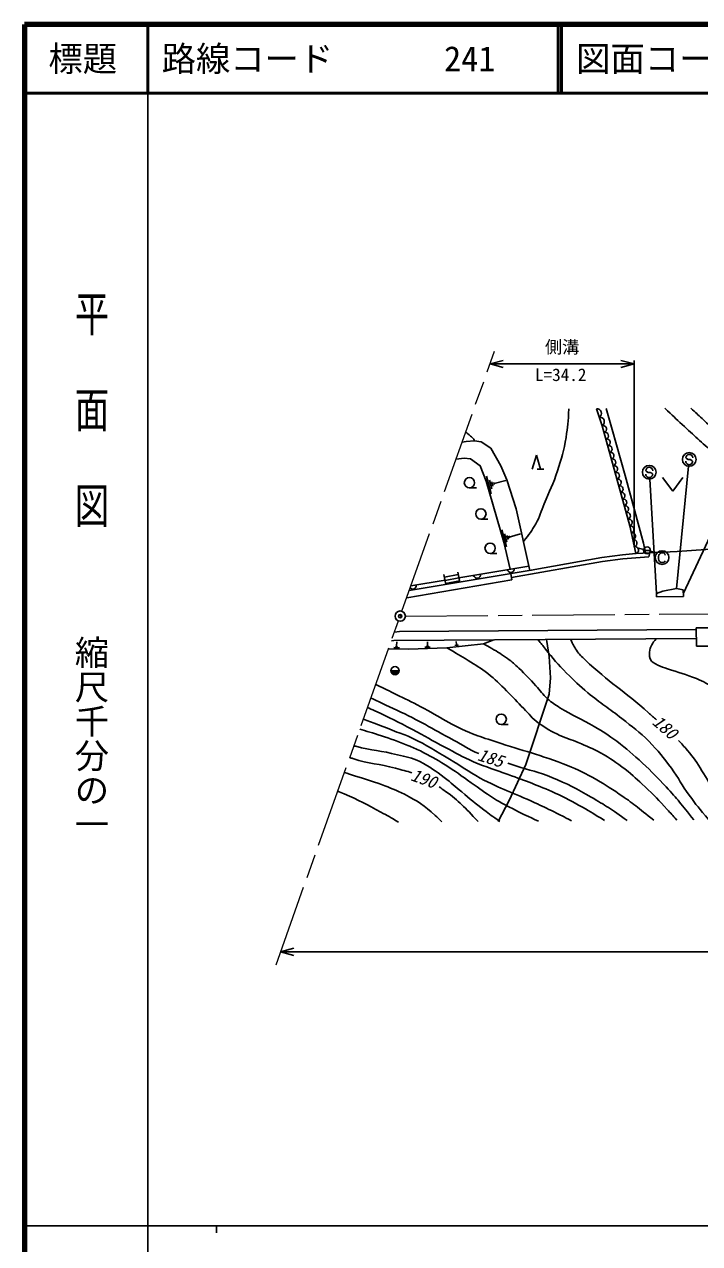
# Model space of a CAD drawing. Units: millimetres, scale not verified. Extents: x 40000 to 680000, y 20000 to 380000.
# Drawn here: x 40000 to 138368, y 202409 to 380000 of the extents above; entities that cross this region are included whole.
import ezdxf
from ezdxf.enums import TextEntityAlignment as Align

# ---------------------------------------------------------------- set-up
doc = ezdxf.new("R2010")
doc.units = ezdxf.units.MM
doc.header["$LTSCALE"] = 1000
doc.header["$PDMODE"] = 32
doc.header["$PDSIZE"] = 500
doc.linetypes.add('CHAIN', pattern=[18.5, 12, -1.5, 3.5, -1.5])
for name, color, linetype, lineweight in [('M-BGD', 7, 'Continuous', 25), ('M-BMK', 2, 'CHAIN', 13), ('M-BMK-SRVR', 3, 'Continuous', 25), ('M-STR-STRC', 7, 'Continuous', 25), ('M-TTL', 2, 'Continuous', 140), ('M-TTL-BAND', 7, 'Continuous', 25), ('M-TTL-LINE', 7, 'Continuous', 50)]:
    doc.layers.add(name, color=color, linetype=linetype, lineweight=lineweight)
doc.layers.add('M-TTL-TXT', color=7, linetype='Continuous')
doc.styles.add('@ＭＳ ゴシック', font='')
doc.styles.add('ＭＳ ゴシック', font='')
doc.styles.get('@ＭＳ ゴシック').set_extended_font_data('@MS Gothic')
doc.styles.get('ＭＳ ゴシック').set_extended_font_data('MS Gothic')

msp = doc.modelspace()

# ---------------------------------------------------------------- linework, layer by layer
at = {"layer": 'M-BGD'}
for p, q in [((109763, 331059), (107831, 330540)), ((107831, 330540), (128844, 330547)), ((107831, 330540), (109763, 330023)), ((128844, 330547), (126912, 331064)), ((126913, 330029), (128844, 330547)), ((128853, 303907), (128844, 331065)), ((113983, 315237), (114583, 317237)), ((114583, 317237), (115183, 315237)), ((115683, 315237), (114683, 315237)), ((108004, 311640), (107306, 314176)), ((108083, 312344), (107734, 313612)), ((108249, 312730), (108075, 313364)), ((108459, 312958), (108372, 313275)), ((108416, 313117), (110125, 313587)), ((132943, 314002), (134443, 312002)), ((134443, 312002), (135943, 314002)), ((104840, 312494), (105840, 312494)), ((106502, 307938), (107502, 307938)), ((110216, 303885), (109534, 306364)), ((110293, 304573), (109953, 305813)), ((110456, 304951), (110286, 305571)), ((110661, 305174), (110576, 305484)), ((110619, 305329), (112292, 305789)), ((128846, 303907), (128846, 303936)), ((130238, 303536), (129262, 303755)), ((107841, 302941), (108841, 302933)), ((130214, 303384), (131214, 303384)), ((130981, 302446), (131124, 303028)), ((131190, 303231), (132174, 303055)), ((103137, 300213), (103420, 298766)), ((103299, 299383), (113503, 301103)), ((95695, 296469), (111002, 299088)), ((96314, 298205), (101292, 299045)), ((101126, 299893), (101412, 298433)), ((101209, 299469), (103206, 299860)), ((101301, 298998), (103298, 299389)), ((101387, 298559), (103384, 298950)), ((111002, 299088), (110845, 300001)), ((132096, 297083), (132994, 297440)), ((132099, 296633), (132096, 297083)), ((132099, 296633), (135999, 296662)), ((132994, 297440), (134991, 297855)), ((134991, 297855), (135992, 297662)), ((135999, 296662), (135992, 297662)), ((137872, 292092), (140395, 292117)), ((137899, 289418), (137872, 292092)), ((93463, 290203), (93834, 290248)), ((93834, 290248), (137888, 290549)), ((94221, 289466), (94235, 290051)), ((98780, 289529), (98681, 289525)), ((98731, 289527), (98708, 290081)), ((103256, 289592), (102707, 289532)), ((103113, 289632), (102838, 289602)), ((103038, 289679), (102901, 289664)), ((102963, 289726), (102921, 290111)), ((102998, 289730), (102929, 289723)), ((94633, 289206), (93798, 289226)), ((94426, 289295), (94009, 289304)), ((94324, 289380), (94115, 289385)), ((94273, 289465), (94169, 289468)), ((99137, 289305), (98345, 289273)), ((98935, 289376), (98539, 289360)), ((98833, 289452), (98635, 289443)), ((137899, 289418), (140422, 289444)), ((93397, 285860), (94597, 285860)), ((93432, 285660), (94563, 285660)), ((93550, 285460), (94444, 285460)), ((93937, 285860), (94597, 285860)), ((109461, 278032), (110461, 278032)), ((79260, 245421), (77328, 244903)), ((77328, 244903), (256366, 244963)), ((77328, 244903), (79260, 244386))]:
    msp.add_line(p, q, dxfattribs=at)
for points in [[(129091, 302930), (128185, 306953), (124186, 321549), (123340, 324020)], [(124737, 324030), (125617, 321007), (127516, 314278), (130185, 304454), (130486, 303008)], [(103767, 319132), (104371, 319258), (105575, 319327), (106549, 319175), (107964, 318268), (109399, 315718), (110289, 313642), (111628, 309424), (113647, 300466)], [(102883, 316649), (104050, 316813), (104979, 316711), (106385, 315706), (107259, 313458), (109844, 304592), (110773, 300643)], [(129091, 302930), (135092, 303218), (152528, 304434)], [(96079, 297546), (113840, 300499), (124129, 302349), (127140, 302738), (129091, 302930)], [(110950, 299410), (124220, 301756), (127202, 302141), (130981, 302446)], [(93913, 291466), (94647, 291555), (137874, 291850)], [(93050, 289044), (95945, 288975), (101552, 289204), (106860, 289787), (108407, 290347)], [(116045, 290400), (116447, 287932), (116651, 284820), (116434, 282425), (113051, 272176), (110642, 266933), (109036, 263913)]]:
    msp.add_lwpolyline(points, dxfattribs=at)
for centre, radius in [((104840, 313244), 750), ((106502, 308688), 750), ((107847, 303691), 750), ((130714, 303384), 500), ((93997, 285860), 600), ((109461, 278782), 750)]:
    msp.add_circle(centre, radius, dxfattribs=at)
for centre, radius, start, end in [((123385, 323345), 676, 304.02165, 93.78235), ((123808, 322109), 676, 304.02165, 93.78235), ((124315, 321061), 504, 285.82671, 104.81107), ((124582, 320088), 504, 285.82671, 104.81107), ((124849, 319115), 504, 285.82671, 104.81107), ((125115, 318142), 504, 285.82671, 104.81107), ((125382, 317169), 504, 285.82671, 104.81107), ((125648, 316196), 504, 285.82671, 104.81107), ((125915, 315223), 504, 285.82671, 104.81107), ((126181, 314250), 504, 285.82671, 104.81107), ((126448, 313276), 504, 285.82671, 104.81107), ((126714, 312303), 504, 285.82671, 104.81107), ((126981, 311330), 504, 285.82671, 104.81107), ((127247, 310357), 504, 285.82671, 104.81107), ((127514, 309384), 504, 285.82671, 104.81107), ((127781, 308411), 504, 285.82671, 104.81107), ((128047, 307438), 504, 285.82671, 104.81107), ((128283, 306447), 516, 284.43537, 100.95819), ((128509, 305441), 516, 284.43537, 100.95819), ((128736, 304435), 516, 284.43537, 100.95819), ((128962, 303430), 516, 284.43537, 100.95819), ((110866, 300659), 500, 189.57105, 9.57105), ((105936, 299828), 500, 189.57105, 9.57105), ((96577, 298249), 500, 222.63264, 9.57105)]:
    msp.add_arc(centre, radius, start, end, dxfattribs=at)
for points, knots in [([(119306, 323990), (119217, 322054), (119169, 321447), (118909, 319840), (118594, 317896), (118267, 316829), (117662, 314956), (117041, 313034), (116491, 312031), (115721, 310165), (115250, 309022), (115094, 308329), (114497, 307247), (113904, 306175), (113598, 305793), (112698, 304677)], [0, 0, 0, 0, 1, 1, 1, 2, 2, 2, 3, 3, 3, 4, 4, 4, 5, 5, 5, 5]), ([(133291, 324093), (134521, 322932), (134841, 322636), (135844, 321712), (137610, 320083), (138557, 319118), (140419, 317600), (142085, 316242), (143105, 315592), (144849, 314334), (145804, 313646), (146321, 313234), (147309, 312594), (148781, 311641), (149633, 311151), (151121, 310221), (151582, 309933), (151840, 309769), (152301, 309479), (153215, 308903), (153738, 308598), (154639, 308003), (155009, 307759), (155223, 307629), (155563, 307344), (156063, 306924), (156305, 306635), (156685, 306104), (156994, 305673), (157160, 305416), (157350, 304921), (157467, 304615), (157544, 304439), (157574, 304112), (157592, 303916), (157595, 303834), (157577, 303607)], [0, 0, 0, 0, 1, 1, 1, 2, 2, 2, 3, 3, 3, 4, 4, 4, 5, 5, 5, 6, 6, 6, 7, 7, 7, 8, 8, 8, 9, 9, 9, 10, 10, 10, 11, 11, 11, 12, 12, 12, 12]), ([(137066, 324121), (137867, 323376), (138074, 323186), (138724, 322593), (139698, 321704), (140229, 321190), (141236, 320342), (142497, 319280), (143253, 318745), (144567, 317748), (145857, 316769), (146565, 316198), (147900, 315281), (149158, 314417), (149916, 314016), (151225, 313231), (151950, 312797), (152374, 312582), (153093, 312138), (154256, 311418), (154828, 310894), (155982, 310160), (156599, 309767), (157013, 309650), (157592, 309202), (158065, 308836), (158268, 308559), (158683, 308129), (159413, 307372), (159859, 306975), (160488, 306132), (161030, 305406), (161310, 304975), (161725, 304169), (161864, 303900), (161916, 303806), (162065, 303473)], [0, 0, 0, 0, 1, 1, 1, 2, 2, 2, 3, 3, 3, 4, 4, 4, 5, 5, 5, 6, 6, 6, 7, 7, 7, 8, 8, 8, 9, 9, 9, 10, 10, 10, 11, 11, 11, 12, 12, 12, 12]), ([(104292, 320604), (104462, 320486), (104752, 320286), (105008, 320038), (105191, 319860), (105323, 319781), (105454, 319562), (105507, 319474), (105530, 319437), (105575, 319327)], [0, 0, 0, 0, 1, 1, 1, 2, 2, 2, 3, 3, 3, 3]), ([(106860, 289787), (107451, 289473), (107610, 289380), (108082, 289106), (109005, 288570), (109510, 288246), (110380, 287628), (111072, 287136), (111411, 286795), (112036, 286220), (113059, 285279), (113569, 284684), (114519, 283669), (115200, 282943), (115472, 282429), (116218, 281770), (116863, 281201), (117268, 280928), (117999, 280474), (119900, 279294), (121090, 278850), (123021, 277719), (124338, 276948), (125060, 276480), (126290, 275576), (127842, 274434), (128633, 273689), (130056, 272391), (131465, 271106), (132196, 270322), (133493, 268923), (135157, 267129), (135668, 266453), (137521, 264123)], [0, 0, 0, 0, 1, 1, 1, 2, 2, 2, 3, 3, 3, 4, 4, 4, 5, 5, 5, 6, 6, 6, 7, 7, 7, 8, 8, 8, 9, 9, 9, 10, 10, 10, 11, 11, 11, 11]), ([(114820, 290391), (115339, 289724), (115484, 289551), (115918, 289019), (117067, 287609), (117685, 286788), (118977, 285509), (120154, 284344), (120824, 283698), (122099, 282641), (123967, 281091), (125146, 280390), (127046, 278879), (128617, 277630), (129573, 277005), (130979, 275572), (132377, 274146), (133063, 273249), (134253, 271646), (135349, 270172), (135764, 269207), (136844, 267722), (137897, 266275), (138296, 265799), (139697, 264139)], [0, 0, 0, 0, 1, 1, 1, 2, 2, 2, 3, 3, 3, 4, 4, 4, 5, 5, 5, 6, 6, 6, 7, 7, 7, 8, 8, 8, 8]), ([(119599, 290424), (119910, 289677), (120028, 289409), (120424, 288831), (120849, 288212), (121175, 287927), (121721, 287412), (125122, 284200), (127418, 282844), (130911, 279732), (131326, 279363), (131711, 279025), (132076, 278706)], [0, 0, 0, 0, 1, 1, 1, 2, 2, 2, 3, 3, 3, 4, 4, 4, 4]), ([(132058, 290509), (131726, 290149), (131581, 290017), (131394, 289628), (131259, 289347), (131182, 289182), (131137, 288874), (131065, 288374), (130970, 288048), (131162, 287580), (131374, 287064), (131802, 286981), (132274, 286683), (132770, 286371), (133126, 286350), (133678, 286153), (135329, 285565), (136301, 285364), (137927, 284710), (139004, 284277), (139551, 283898), (140520, 283260), (142352, 282055), (143381, 281335), (144915, 279768), (146502, 278147), (147321, 277158), (148629, 275305), (150150, 273149), (151067, 271922), (152016, 269460), (152776, 267492), (152977, 266635), (153400, 264240)], [0, 0, 0, 0, 1, 1, 1, 2, 2, 2, 3, 3, 3, 4, 4, 4, 5, 5, 5, 6, 6, 6, 7, 7, 7, 8, 8, 8, 9, 9, 9, 10, 10, 10, 11, 11, 11, 11]), ([(101552, 289204), (103047, 288337), (103450, 288106), (104637, 287355), (105774, 286637), (106446, 286280), (107505, 285451), (108650, 284556), (109200, 283944), (110239, 282928), (111242, 281946), (111746, 281340), (112737, 280346), (113558, 279521), (113928, 278949), (114868, 278262), (116016, 277422), (116735, 277048), (118022, 276443), (119033, 275968), (119655, 275833), (120682, 275394), (121973, 274843), (122723, 274578), (123945, 273888), (125408, 273062), (126178, 272508), (127519, 271496), (128716, 270592), (129313, 269989), (130411, 268966), (131738, 267730), (132411, 266963), (133645, 265634), (134196, 265041), (134376, 264850), (135044, 264105)], [0, 0, 0, 0, 1, 1, 1, 2, 2, 2, 3, 3, 3, 4, 4, 4, 5, 5, 5, 6, 6, 6, 7, 7, 7, 8, 8, 8, 9, 9, 9, 10, 10, 10, 11, 11, 11, 12, 12, 12, 12]), ([(91203, 283858), (92681, 283144), (94872, 282085), (97198, 280897), (100208, 279360), (101723, 278144), (104843, 276844), (106048, 276342), (106754, 276141), (107991, 275726), (112087, 274353), (114463, 273817), (118504, 272288), (120244, 271629), (121194, 271178), (122826, 270283), (124374, 269433), (125198, 268878), (126664, 267894), (128707, 266521), (129359, 265956), (131679, 264080)], [0, 0, 0, 0, 1, 1, 1, 2, 2, 2, 3, 3, 3, 4, 4, 4, 5, 5, 5, 6, 6, 6, 7, 7, 7, 7]), ([(90497, 281876), (91409, 281447), (92789, 280798), (94260, 280112), (97560, 278574), (99286, 277466), (102503, 275760), (103952, 274992), (104699, 274397), (106192, 273781)], [0, 0, 0, 0, 1, 1, 1, 2, 2, 2, 3, 3, 3, 3]), ([(90002, 280484), (90257, 280366), (90636, 280190), (91045, 280008), (93224, 279034), (94401, 278395), (96522, 277300), (98387, 276337), (99382, 275704), (101240, 274725), (102867, 273868), (103753, 273333), (105436, 272593), (107352, 271750), (108508, 271485), (110464, 270742), (113157, 269719), (114702, 269229), (117325, 268038), (118915, 267316), (119767, 266827), (121287, 265968), (122573, 265241), (122996, 264985), (124532, 264027)], [0, 0, 0, 0, 1, 1, 1, 2, 2, 2, 3, 3, 3, 4, 4, 4, 5, 5, 5, 6, 6, 6, 7, 7, 7, 8, 8, 8, 8]), ([(88876, 277324), (90554, 276840), (93215, 276074), (95878, 274960), (96594, 274660), (97008, 274517), (97699, 274163), (99138, 273427), (99931, 272984), (101309, 272139), (102838, 271201), (103617, 270558), (105094, 269541), (106369, 268662), (107037, 268098), (108355, 267286), (109564, 266542), (110275, 266180), (111539, 265535), (112826, 264877), (113270, 264679), (114885, 263956)], [0, 0, 0, 0, 1, 1, 1, 2, 2, 2, 3, 3, 3, 4, 4, 4, 5, 5, 5, 6, 6, 6, 7, 7, 7, 7]), ([(89399, 278791), (90613, 278334), (92379, 277669), (94281, 276927), (95153, 276587), (95674, 276469), (96511, 276049), (98691, 274956), (99843, 274211), (101936, 272960), (103692, 271910), (104613, 271216), (106404, 270227), (109389, 268579), (111265, 268064), (114356, 266626), (115454, 266116), (116072, 265835), (117156, 265297), (118155, 264802), (118476, 264634), (119694, 263991)], [0, 0, 0, 0, 1, 1, 1, 2, 2, 2, 3, 3, 3, 4, 4, 4, 5, 5, 5, 6, 6, 6, 7, 7, 7, 7]), ([(135292, 275713), (135707, 275277), (136136, 274800), (136597, 274254), (137515, 273167), (137937, 272480), (138710, 271286), (139506, 270056), (139791, 269270), (140569, 268030), (141557, 266457), (141972, 265947), (143339, 264166)], [0, 0, 0, 0, 1, 1, 1, 2, 2, 2, 3, 3, 3, 4, 4, 4, 4]), ([(88019, 274917), (88086, 274903), (88185, 274882), (88290, 274853), (90616, 274219), (92008, 274236), (94337, 273610), (95631, 273262), (96425, 273221), (97620, 272613), (99100, 271859), (99846, 271275), (101177, 270281), (102204, 269514), (102721, 269009), (103714, 268197), (104975, 267166), (105651, 266549), (106953, 265570), (107836, 264905), (108135, 264687), (109249, 263914)], [0, 0, 0, 0, 1, 1, 1, 2, 2, 2, 3, 3, 3, 4, 4, 4, 5, 5, 5, 6, 6, 6, 7, 7, 7, 7]), ([(87413, 273216), (87517, 273176), (87687, 273110), (87867, 273053), (90233, 272300), (91670, 272294), (94068, 271647), (95001, 271396), (95704, 271228), (96428, 270992)], [0, 0, 0, 0, 1, 1, 1, 2, 2, 2, 3, 3, 3, 3]), ([(110448, 272368), (110808, 272259), (111190, 272142), (111605, 272007), (113653, 271342), (114856, 271124), (116849, 270310), (119165, 269365), (120404, 268684), (122576, 267440), (124694, 266227), (125408, 265734), (127827, 264051)], [0, 0, 0, 0, 1, 1, 1, 2, 2, 2, 3, 3, 3, 4, 4, 4, 4]), ([(86640, 271046), (87038, 270911), (87611, 270716), (88237, 270515), (89718, 270041), (90559, 269806), (92015, 269263), (93353, 268764), (94113, 268498), (95386, 267851), (97263, 266897), (98265, 266206), (99823, 264790), (100215, 264434), (100370, 264310), (100802, 263852)], [0, 0, 0, 0, 1, 1, 1, 2, 2, 2, 3, 3, 3, 4, 4, 4, 5, 5, 5, 5]), ([(85666, 268312), (85889, 268214), (86229, 268065), (86591, 267911), (88732, 266997), (89892, 266389), (91931, 265267), (92939, 264712), (93278, 264528), (94487, 263805)], [0, 0, 0, 0, 1, 1, 1, 2, 2, 2, 3, 3, 3, 3]), ([(100446, 268933), (100722, 268736), (101015, 268524), (101347, 268287), (103410, 266818), (104040, 266043), (106112, 263891)], [0, 0, 0, 0, 1, 1, 1, 2, 2, 2, 2])]:
    msp.add_open_spline(points, degree=3, knots=knots, dxfattribs=at)
at = {"layer": 'M-BMK'}
for p, q in [((94999, 294515), (108502, 332424)), ((76657, 243019), (94496, 293102)), ((95498, 293814), (193995, 294538))]:
    msp.add_line(p, q, dxfattribs=at)
at = {"layer": 'M-BMK-SRVR'}
msp.add_circle((94748, 293808), 750, dxfattribs=at)
msp.add_point((94748, 293808), dxfattribs=at)
at = {"layer": 'M-STR-STRC'}
for p, q in [((135996, 297162), (146418, 319388)), ((136457, 316753), (136358, 316871)), ((136702, 316614), (136457, 316753)), ((137003, 316612), (136702, 316614)), ((137248, 316500), (137003, 316612)), ((137354, 316364), (137248, 316500)), ((130632, 314868), (130533, 314986)), ((130877, 314728), (130632, 314868)), ((131178, 314726), (130877, 314728)), ((131423, 314614), (131178, 314726)), ((131529, 314478), (131423, 314614)), ((134991, 297855), (136758, 315633)), ((132096, 297083), (131092, 313762)), ((132380, 302483), (132430, 302701)), ((132383, 302152), (132380, 302483)), ((132432, 301941), (132383, 302152)), ((132430, 302701), (132484, 302769)), ((132546, 301773), (132432, 301941)), ((132484, 302769), (132597, 302925)), ((132597, 302925), (132751, 303032)), ((132751, 303032), (133030, 303037)), ((133030, 303037), (133193, 302986)), ((133193, 302986), (133304, 302877)), ((133304, 302877), (133364, 302709)), ((132652, 301666), (132546, 301773)), ((132770, 301611), (132652, 301666)), ((133044, 301613), (132770, 301611)), ((133206, 301666), (133044, 301613)), ((133315, 301782), (133206, 301666)), ((133364, 301883), (133315, 301782))]:
    msp.add_line(p, q, dxfattribs=at)
for centre in [(136857, 316628), (131032, 314760), (132894, 302325), (132894, 302325)]:
    msp.add_circle(centre, 1000, dxfattribs=at)
for centre, start, end in [((136854, 316368), 179.57411, 359.57411), ((136858, 316867), 359.57411, 179.57411), ((131029, 314482), 179.57411, 359.57411), ((131033, 314982), 359.57411, 179.57411)]:
    msp.add_arc(centre, 500, start, end, dxfattribs=at)
at = {"layer": 'M-TTL'}
for p, q in [((40000, 380000), (40000, 20000)), ((680000, 380000), (40000, 380000))]:
    msp.add_line(p, q, dxfattribs=at)
at = {"layer": 'M-TTL-BAND'}
for p, q in [((58000, 370000), (58000, 20000)), ((40000, 205000), (579000, 205000)), ((68000, 205000), (68000, 204000))]:
    msp.add_line(p, q, dxfattribs=at)
at = {"layer": 'M-TTL-LINE'}
for p, q in [((58000, 380000), (58000, 370000)), ((117750, 380000), (117750, 370000)), ((118250, 380000), (118250, 370000)), ((40000, 370000), (680000, 370000))]:
    msp.add_line(p, q, dxfattribs=at)

# ---------------------------------------------------------------- texts
at = {"layer": 'M-BGD', "style": 'ＭＳ ゴシック'}
for s, p in [('側溝', (118337, 331544)), ('L=34.2', (118132, 327502))]:
    msp.add_text(s, height=1833, rotation=0.019, dxfattribs=at).set_placement(p, align=Align.BOTTOM_CENTER)
at = {"layer": 'M-BGD', "style": 'ＭＳ ゴシック', "oblique": 15}
for s, rotation, p in [('180', 318.9, (133327, 277649)), ('185', 342.27, (107924, 273165)), ('190', 339.987, (98200, 270158))]:
    msp.add_text(s, height=1833, rotation=rotation, dxfattribs=at).set_placement(p, align=Align.MIDDLE_CENTER)
at = {"layer": 'M-TTL-BAND', "style": '@ＭＳ ゴシック', "width": 1.4}
msp.add_text('平  面  図', height=3666, rotation=270, dxfattribs=at).set_placement((49777, 306475), align=Align.MIDDLE_RIGHT)
at = {"layer": 'M-TTL-BAND', "style": '@ＭＳ ゴシック'}
msp.add_text('縮尺千分の一', height=3666, rotation=270, dxfattribs=at).set_placement((49777, 261030), align=Align.MIDDLE_RIGHT)
at = {"layer": 'M-TTL-TXT', "style": 'ＭＳ ゴシック'}
msp.add_text('標題', height=3666, dxfattribs=at).set_placement((48500, 375000), align=Align.MIDDLE_CENTER)
for s, p in [('路線コード', (60000, 375000)), ('241', (101142, 375000)), ('図面コード', (120380, 375000))]:
    msp.add_text(s, height=3666, dxfattribs=at).set_placement(p, align=Align.MIDDLE_LEFT)

doc.saveas('drawing.dxf')
